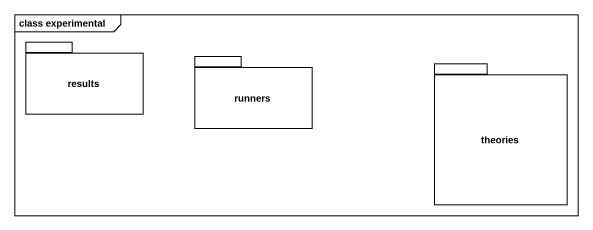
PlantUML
@startuml
mainframe class experimental
package results {
}
package runners {
}
package theories {
}
@enduml
